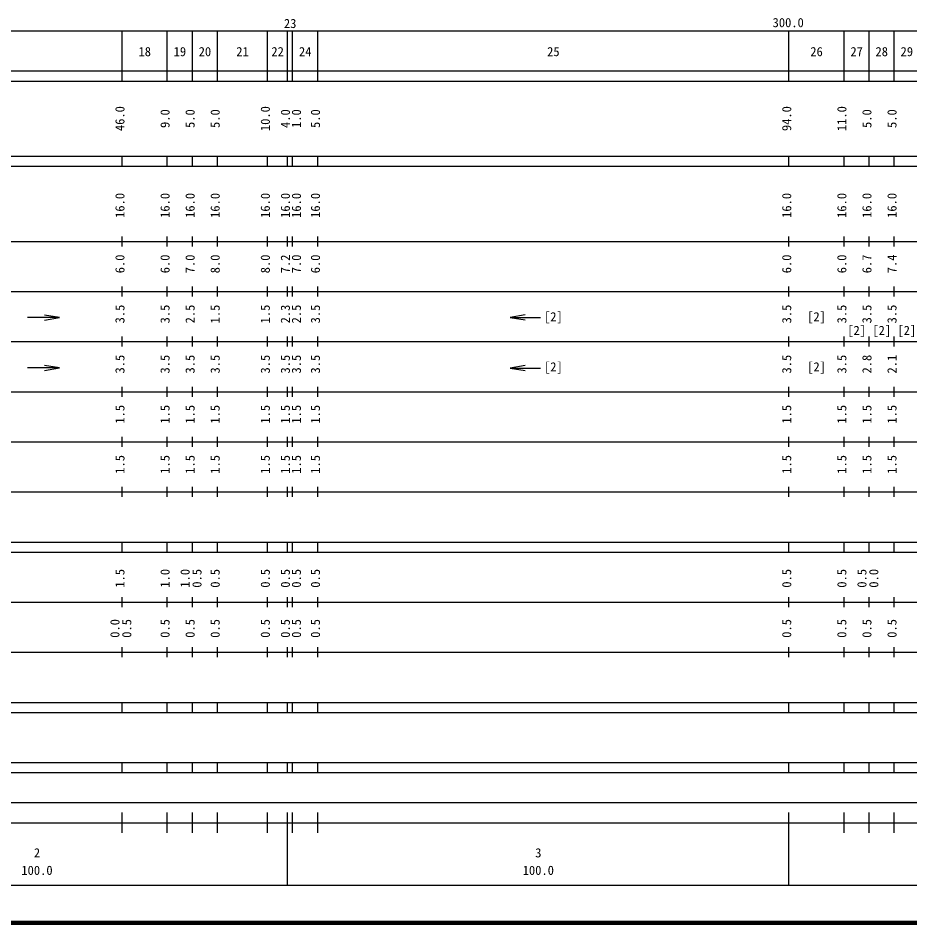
# Model space of a CAD drawing. Units: millimetres on the paper, enlarged 1000 times. Extents: x 40000 to 680000, y 20000 to 380000.
# Drawn here: x 214234 to 392118, y 20000 to 200555 of the extents above; entities that cross this region are included whole.
import ezdxf
from ezdxf.enums import TextEntityAlignment as Align

# ---------------------------------------------------------------- set-up
doc = ezdxf.new("R2010")
doc.units = ezdxf.units.MM
doc.header["$LTSCALE"] = 1000
doc.layers.add('M-TTL', color=2, linetype='Continuous', lineweight=140)
doc.layers.add('M-TTL-BAND', color=7, linetype='Continuous', lineweight=25)
doc.styles.add('ＭＳ ゴシック', font='')
doc.styles.get('ＭＳ ゴシック').set_extended_font_data('MS Gothic')

# ---------------------------------------------------------------- blocks, each defined once
blk = doc.blocks.new('open_arrow')
at = {"color": 0, "linetype": 'Continuous', "lineweight": -2}
blk.add_lwpolyline([(7.5, 1.25), (0, 0), (7.5, -1.25)], dxfattribs=at)

msp = doc.modelspace()

# ---------------------------------------------------------------- linework, layer by layer
at = {"layer": 'M-TTL'}
msp.add_line((40000, 20000), (680000, 20000), dxfattribs=at)
at = {"layer": 'M-TTL-BAND'}
for p, q in [((68000, 198000), (579000, 198000)), ((235000, 188000), (235000, 198000)), ((244000, 188000), (244000, 198000)), ((249000, 188000), (249000, 198000)), ((254000, 188000), (254000, 198000)), ((264000, 188000), (264000, 198000)), ((268000, 188000), (268000, 198000)), ((269000, 188000), (269000, 198000)), ((274000, 188000), (274000, 198000)), ((368000, 188000), (368000, 198000)), ((379000, 188000), (379000, 198000)), ((384000, 188000), (384000, 198000)), ((389000, 188000), (389000, 198000)), ((40000, 190000), (579000, 190000)), ((40000, 188000), (579000, 188000)), ((40000, 173000), (579000, 173000)), ((235000, 171000), (235000, 173000)), ((244000, 171000), (244000, 173000)), ((249000, 171000), (249000, 173000)), ((254000, 171000), (254000, 173000)), ((264000, 171000), (264000, 173000)), ((268000, 171000), (268000, 173000)), ((269000, 171000), (269000, 173000)), ((274000, 171000), (274000, 173000)), ((368000, 171000), (368000, 173000)), ((379000, 171000), (379000, 173000)), ((384000, 171000), (384000, 173000)), ((389000, 171000), (389000, 173000)), ((40000, 171000), (579000, 171000)), ((40000, 156000), (579000, 156000)), ((235000, 155000), (235000, 157000)), ((244000, 155000), (244000, 157000)), ((249000, 155000), (249000, 157000)), ((254000, 155000), (254000, 157000)), ((264000, 155000), (264000, 157000)), ((268000, 155000), (268000, 157000)), ((269000, 155000), (269000, 157000)), ((274000, 155000), (274000, 157000)), ((368000, 155000), (368000, 157000)), ((379000, 155000), (379000, 157000)), ((384000, 155000), (384000, 157000)), ((389000, 155000), (389000, 157000)), ((235000, 145000), (235000, 147000)), ((244000, 145000), (244000, 147000)), ((249000, 145000), (249000, 147000)), ((254000, 145000), (254000, 147000)), ((264000, 145000), (264000, 147000)), ((268000, 145000), (268000, 147000)), ((269000, 145000), (269000, 147000)), ((274000, 145000), (274000, 147000)), ((368000, 145000), (368000, 147000)), ((379000, 145000), (379000, 147000)), ((384000, 145000), (384000, 147000)), ((389000, 145000), (389000, 147000)), ((46000, 146000), (579000, 146000)), ((312369, 140842), (318461, 140842)), ((222511, 140779), (216109, 140779)), ((52000, 136000), (579000, 136000)), ((235000, 135000), (235000, 137000)), ((244000, 135000), (244000, 137000)), ((249000, 135000), (249000, 137000)), ((254000, 135000), (254000, 137000)), ((264000, 135000), (264000, 137000)), ((268000, 135000), (268000, 137000)), ((269000, 135000), (269000, 137000)), ((274000, 135000), (274000, 137000)), ((368000, 135000), (368000, 137000)), ((379000, 135000), (379000, 137000)), ((384000, 135000), (384000, 137000)), ((389000, 135000), (389000, 137000)), ((222511, 130735), (216109, 130735)), ((312369, 130712), (318461, 130712)), ((235000, 125000), (235000, 127000)), ((244000, 125000), (244000, 127000)), ((249000, 125000), (249000, 127000)), ((254000, 125000), (254000, 127000)), ((264000, 125000), (264000, 127000)), ((268000, 125000), (268000, 127000)), ((269000, 125000), (269000, 127000)), ((274000, 125000), (274000, 127000)), ((368000, 125000), (368000, 127000)), ((379000, 125000), (379000, 127000)), ((384000, 125000), (384000, 127000)), ((389000, 125000), (389000, 127000)), ((46000, 126000), (579000, 126000)), ((52000, 116000), (579000, 116000)), ((235000, 115000), (235000, 117000)), ((244000, 115000), (244000, 117000)), ((249000, 115000), (249000, 117000)), ((254000, 115000), (254000, 117000)), ((264000, 115000), (264000, 117000)), ((268000, 115000), (268000, 117000)), ((269000, 115000), (269000, 117000)), ((274000, 115000), (274000, 117000)), ((368000, 115000), (368000, 117000)), ((379000, 115000), (379000, 117000)), ((384000, 115000), (384000, 117000)), ((389000, 115000), (389000, 117000)), ((235000, 105000), (235000, 107000)), ((244000, 105000), (244000, 107000)), ((249000, 105000), (249000, 107000)), ((254000, 105000), (254000, 107000)), ((264000, 105000), (264000, 107000)), ((268000, 105000), (268000, 107000)), ((269000, 105000), (269000, 107000)), ((274000, 105000), (274000, 107000)), ((368000, 105000), (368000, 107000)), ((379000, 105000), (379000, 107000)), ((384000, 105000), (384000, 107000)), ((389000, 105000), (389000, 107000)), ((46000, 106000), (579000, 106000)), ((40000, 96000), (579000, 96000)), ((235000, 94000), (235000, 96000)), ((244000, 94000), (244000, 96000)), ((249000, 94000), (249000, 96000)), ((254000, 94000), (254000, 96000)), ((264000, 94000), (264000, 96000)), ((268000, 94000), (268000, 96000)), ((269000, 94000), (269000, 96000)), ((274000, 94000), (274000, 96000)), ((368000, 94000), (368000, 96000)), ((379000, 94000), (379000, 96000)), ((384000, 94000), (384000, 96000)), ((389000, 94000), (389000, 96000)), ((40000, 94000), (579000, 94000)), ((235000, 83000), (235000, 85000)), ((244000, 83000), (244000, 85000)), ((249000, 83000), (249000, 85000)), ((254000, 83000), (254000, 85000)), ((264000, 83000), (264000, 85000)), ((268000, 83000), (268000, 85000)), ((269000, 83000), (269000, 85000)), ((274000, 83000), (274000, 85000)), ((368000, 83000), (368000, 85000)), ((379000, 83000), (379000, 85000)), ((384000, 83000), (384000, 85000)), ((389000, 83000), (389000, 85000)), ((49000, 84000), (579000, 84000)), ((235000, 73000), (235000, 75000)), ((244000, 73000), (244000, 75000)), ((249000, 73000), (249000, 75000)), ((254000, 73000), (254000, 75000)), ((264000, 73000), (264000, 75000)), ((268000, 73000), (268000, 75000)), ((269000, 73000), (269000, 75000)), ((274000, 73000), (274000, 75000)), ((368000, 73000), (368000, 75000)), ((379000, 73000), (379000, 75000)), ((384000, 73000), (384000, 75000)), ((389000, 73000), (389000, 75000)), ((40000, 74000), (579000, 74000)), ((40000, 64000), (579000, 64000)), ((235000, 62000), (235000, 64000)), ((244000, 62000), (244000, 64000)), ((249000, 62000), (249000, 64000)), ((254000, 62000), (254000, 64000)), ((264000, 62000), (264000, 64000)), ((268000, 62000), (268000, 64000)), ((269000, 62000), (269000, 64000)), ((274000, 62000), (274000, 64000)), ((368000, 62000), (368000, 64000)), ((379000, 62000), (379000, 64000)), ((384000, 62000), (384000, 64000)), ((389000, 62000), (389000, 64000)), ((40000, 62000), (579000, 62000)), ((40000, 52000), (579000, 52000)), ((235000, 50000), (235000, 52000)), ((244000, 50000), (244000, 52000)), ((249000, 50000), (249000, 52000)), ((254000, 50000), (254000, 52000)), ((264000, 50000), (264000, 52000)), ((268000, 50000), (268000, 52000)), ((269000, 50000), (269000, 52000)), ((274000, 50000), (274000, 52000)), ((368000, 50000), (368000, 52000)), ((379000, 50000), (379000, 52000)), ((384000, 50000), (384000, 52000)), ((389000, 50000), (389000, 52000)), ((40000, 50000), (579000, 50000)), ((71000, 44000), (565000, 44000)), ((235000, 38000), (235000, 42000)), ((244000, 38000), (244000, 42000)), ((249000, 38000), (249000, 42000)), ((254000, 38000), (254000, 42000)), ((264000, 38000), (264000, 42000)), ((268000, 27500), (268000, 42000)), ((269000, 38000), (269000, 42000)), ((274000, 38000), (274000, 42000)), ((368000, 27500), (368000, 42000)), ((379000, 38000), (379000, 42000)), ((384000, 38000), (384000, 42000)), ((389000, 38000), (389000, 42000)), ((40000, 40000), (579000, 40000)), ((68000, 27500), (579000, 27500))]:
    msp.add_line(p, q, dxfattribs=at)

# ---------------------------------------------------------------- block references
at = {"layer": 'M-TTL-BAND', "xscale": 400, "yscale": 400, "rotation": 180}
for p in [(222511, 140779), (222511, 130735)]:
    msp.add_blockref('open_arrow', p, dxfattribs=at)
at = {"layer": 'M-TTL-BAND', "xscale": 400, "yscale": 400}
for p in [(312369, 140842), (312369, 130712)]:
    msp.add_blockref('open_arrow', p, dxfattribs=at)

# ---------------------------------------------------------------- texts
at = {"layer": 'M-TTL-BAND', "style": 'ＭＳ ゴシック'}
for s, p in [('300.0', (367844, 198195)), ('23', (268500, 198022)), ('18', (239500, 192405)), ('19', (246500, 192405)), ('20', (251500, 192405)), ('21', (259000, 192405)), ('22', (266000, 192405)), ('24', (271500, 192405)), ('25', (321000, 192405)), ('26', (373500, 192405)), ('27', (381500, 192405)), ('28', (386500, 192405)), ('29', (391500, 192405)), ('[2]', (321000, 139500)), ('[2]', (373500, 139500)), ('[2]', (381500, 136780)), ('[2]', (386500, 136780)), ('[2]', (391500, 136780)), ('[2]', (321000, 129500)), ('[2]', (373500, 129500)), ('2', (218000, 32523)), ('3', (318000, 32523)), ('100.0', (218000, 29033)), ('100.0', (318000, 29033))]:
    msp.add_text(s, height=1833, dxfattribs=at).set_placement(p, align=Align.BOTTOM_CENTER)
for s, p in [('46.0', (236000, 180500)), ('10.0', (265000, 180500)), ('94.0', (369000, 180500)), ('11.0', (380000, 180500)), ('9.0', (245000, 180500)), ('5.0', (250000, 180500)), ('5.0', (255000, 180500)), ('4.0', (269000, 180500)), ('1.0', (271200, 180500)), ('5.0', (275000, 180500)), ('5.0', (385000, 180500)), ('5.0', (390000, 180500)), ('16.0', (236000, 163174)), ('16.0', (245000, 163174)), ('16.0', (250000, 163174)), ('16.0', (255000, 163174)), ('16.0', (265000, 163174)), ('16.0', (269000, 163174)), ('16.0', (271200, 163174)), ('16.0', (275000, 163174)), ('16.0', (369000, 163174)), ('16.0', (380000, 163174)), ('16.0', (385000, 163174)), ('16.0', (390000, 163174)), ('6.0', (236000, 151500)), ('6.0', (245000, 151500)), ('7.0', (250000, 151500)), ('8.0', (255000, 151500)), ('8.0', (265000, 151500)), ('7.2', (269000, 151500)), ('7.0', (271200, 151500)), ('6.0', (275000, 151500)), ('6.0', (369000, 151500)), ('6.0', (380000, 151500)), ('6.7', (385000, 151500)), ('7.4', (390000, 151500)), ('3.5', (236000, 141500)), ('3.5', (245000, 141500)), ('2.5', (250000, 141500)), ('1.5', (255000, 141500)), ('1.5', (265000, 141500)), ('2.3', (269000, 141500)), ('2.5', (271200, 141500)), ('3.5', (275000, 141500)), ('3.5', (369000, 141500)), ('3.5', (380000, 141500)), ('3.5', (385000, 141500)), ('3.5', (390000, 141500)), ('3.5', (236000, 131500)), ('3.5', (245000, 131500)), ('3.5', (250000, 131500)), ('3.5', (255000, 131500)), ('3.5', (265000, 131500)), ('3.5', (269000, 131500)), ('3.5', (271200, 131500)), ('3.5', (275000, 131500)), ('3.5', (369000, 131500)), ('3.5', (380000, 131500)), ('2.8', (385000, 131500)), ('2.1', (390000, 131500)), ('1.5', (236000, 121500)), ('1.5', (245000, 121500)), ('1.5', (250000, 121500)), ('1.5', (255000, 121500)), ('1.5', (265000, 121500)), ('1.5', (269000, 121500)), ('1.5', (271200, 121500)), ('1.5', (275000, 121500)), ('1.5', (369000, 121500)), ('1.5', (380000, 121500)), ('1.5', (385000, 121500)), ('1.5', (390000, 121500)), ('1.5', (236000, 111500)), ('1.5', (245000, 111500)), ('1.5', (250000, 111500)), ('1.5', (255000, 111500)), ('1.5', (265000, 111500)), ('1.5', (269000, 111500)), ('1.5', (271200, 111500)), ('1.5', (275000, 111500)), ('1.5', (369000, 111500)), ('1.5', (380000, 111500)), ('1.5', (385000, 111500)), ('1.5', (390000, 111500)), ('1.5', (236000, 88764)), ('1.0', (245000, 88764)), ('1.0', (249000, 88764)), ('0.5', (251370, 88764)), ('0.5', (255000, 88764)), ('0.5', (265000, 88764)), ('0.5', (269000, 88764)), ('0.5', (271200, 88764)), ('0.5', (275000, 88764)), ('0.5', (369000, 88764)), ('0.5', (380000, 88764)), ('0.5', (384000, 88764)), ('0.0', (386370, 88764)), ('0.0', (235000, 78764)), ('0.5', (237370, 78764)), ('0.5', (245000, 78764)), ('0.5', (250000, 78764)), ('0.5', (255000, 78764)), ('0.5', (265000, 78764)), ('0.5', (269000, 78764)), ('0.5', (271200, 78764)), ('0.5', (275000, 78764)), ('0.5', (369000, 78764)), ('0.5', (380000, 78764)), ('0.5', (385000, 78764)), ('0.5', (390000, 78764))]:
    msp.add_text(s, height=1833, rotation=90, dxfattribs=at).set_placement(p, align=Align.BOTTOM_CENTER)

doc.saveas('drawing.dxf')
